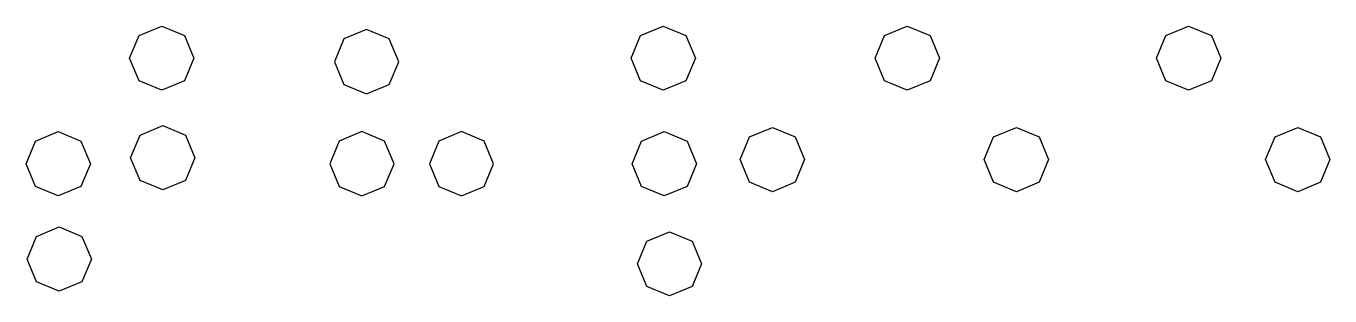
# Model space of a CAD drawing. Extents: x -34.7 to 30.5, y -7.3 to 6.2.
import ezdxf

# ---------------------------------------------------------------- set-up
doc = ezdxf.new("R2010")
doc.units = 0
doc.layers.get('0').update_dxf_attribs({"linetype": 'CONTINUOUS'})

msp = doc.modelspace()

# ---------------------------------------------------------------- linework, layer by layer
at = {"color": 7}
for points in [[(-26.289758, 4.551736), (-26.760857, 3.414403), (-27.89819, 2.943304), (-29.035522, 3.414403), (-29.506621, 4.551736), (-29.035522, 5.689069), (-27.89819, 6.160169), (-26.760857, 5.689069), (-26.289758, 4.551736)], [(-19.265169, 4.377825), (-18.79407, 3.240492), (-17.656737, 2.769393), (-16.519404, 3.240492), (-16.048304, 4.377825), (-16.519404, 5.515158), (-17.656737, 5.986258), (-18.79407, 5.515158), (-19.265169, 4.377825)], [(-1.208845, 4.551736), (-1.679944, 3.414403), (-2.817277, 2.943304), (-3.95461, 3.414403), (-4.42571, 4.551736), (-3.95461, 5.689069), (-2.817277, 6.160169), (-1.679944, 5.689069), (-1.208845, 4.551736)], [(10.996848, 4.551736), (10.525748, 3.414403), (9.388415, 2.943304), (8.251082, 3.414403), (7.779983, 4.551736), (8.251082, 5.689069), (9.388415, 6.160169), (10.525748, 5.689069), (10.996848, 4.551736)], [(25.070758, 4.551736), (24.599658, 3.414403), (23.462325, 2.943304), (22.324992, 3.414403), (21.853893, 4.551736), (22.324992, 5.689069), (23.462325, 6.160169), (24.599658, 5.689069), (25.070758, 4.551736)], [(-31.47005, -0.730826), (-31.941146, -1.868159), (-33.078482, -2.339258), (-34.215815, -1.868159), (-34.686912, -0.730826), (-34.215815, 0.406507), (-33.078482, 0.877607), (-31.941146, 0.406507), (-31.47005, -0.730826)], [(-26.239042, -0.43018), (-26.710139, -1.567513), (-27.847475, -2.038612), (-28.984806, -1.567513), (-29.455903, -0.43018), (-28.984806, 0.707153), (-27.847475, 1.178252), (-26.710139, 0.707153), (-26.239042, -0.43018)], [(-19.498724, -0.730826), (-19.027627, -1.868159), (-17.890292, -2.339258), (-16.752959, -1.868159), (-16.281862, -0.730826), (-16.752959, 0.406507), (-17.890292, 0.877607), (-19.027627, 0.406507), (-19.498724, -0.730826)], [(-14.516809, -0.730826), (-14.045712, -1.868159), (-12.908376, -2.339258), (-11.771043, -1.868159), (-11.299947, -0.730826), (-11.771043, 0.406507), (-12.908376, 0.877607), (-14.045712, 0.406507), (-14.516809, -0.730826)], [(-1.158133, -0.730826), (-1.629229, -1.868159), (-2.766565, -2.339258), (-3.903898, -1.868159), (-4.374994, -0.730826), (-3.903898, 0.406507), (-2.766565, 0.877607), (-1.629229, 0.406507), (-1.158133, -0.730826)], [(4.248192, -0.521437), (3.777095, -1.65877), (2.63976, -2.129869), (1.502427, -1.65877), (1.03133, -0.521437), (1.502427, 0.615896), (2.63976, 1.086996), (3.777095, 0.615896), (4.248192, -0.521437)], [(16.453884, -0.521437), (15.982787, -1.65877), (14.845452, -2.129869), (13.708119, -1.65877), (13.237023, -0.521437), (13.708119, 0.615896), (14.845452, 1.086996), (15.982787, 0.615896), (16.453884, -0.521437)], [(30.527797, -0.521437), (30.056701, -1.65877), (28.919365, -2.129869), (27.782032, -1.65877), (27.310934, -0.521437), (27.782032, 0.615896), (28.919365, 1.086996), (30.056701, 0.615896), (30.527797, -0.521437)], [(-31.419284, -5.50335), (-31.89038, -6.640683), (-33.027716, -7.111783), (-34.165049, -6.640683), (-34.636146, -5.50335), (-34.165049, -4.366017), (-33.027716, -3.894918), (-31.89038, -4.366017), (-31.419284, -5.50335)], [(-0.89622, -5.739892), (-1.367316, -6.877225), (-2.504652, -7.348324), (-3.641985, -6.877225), (-4.113082, -5.739892), (-3.641985, -4.602559), (-2.504652, -4.13146), (-1.367316, -4.602559), (-0.89622, -5.739892)]]:
    msp.add_lwpolyline(points, dxfattribs=at)

doc.saveas('drawing.dxf')
